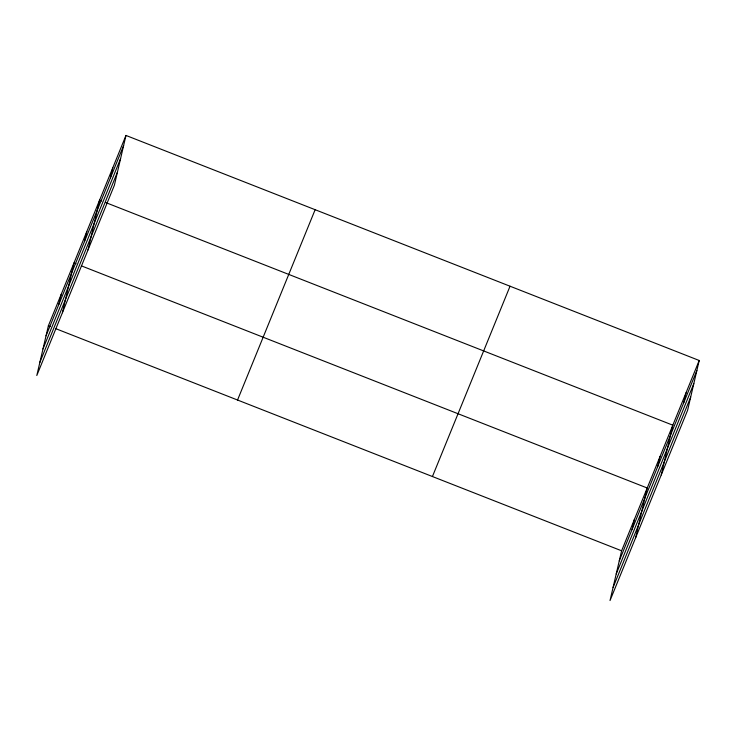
<?xml version="1.0" encoding="UTF-8"?>
<svg xmlns="http://www.w3.org/2000/svg" width="736" height="736" viewBox="0 0 736 736"><rect width="100%" height="100%" fill="white"/><g stroke="black" fill="none" stroke-linecap="round" stroke-linejoin="round"><path stroke-width="1.1" d="M125.976 135.442L48.383 325.763L36.8 375.516L114.393 185.205L125.976 135.442L699.2 360.484L687.617 410.237L610.024 600.558L621.607 550.795L699.2 360.484M58.843 304.41L61.18 294.354M62.404 312.717L73.986 262.954L76.084 263.782M84.447 241.61L86.793 231.555M88.016 249.909L99.59 200.155L101.697 200.974M110.446 177.854L112.783 167.799M632.068 529.451L634.404 519.395M635.628 537.749L647.211 487.996L81.346 265.843M657.671 466.642L660.017 456.587M661.241 474.95L672.814 425.187L105.901 202.63M683.67 402.886L686.007 392.831M46.037 335.809L123.639 145.498M42.992 348.919L120.584 158.599M39.845 362.416L117.447 172.104M237.544 400.025L315.137 209.705M432.437 476.532L510.039 286.221M619.261 560.85L696.863 370.53M616.216 573.951L693.809 383.64M613.079 587.457L690.672 397.136M48.383 325.763L50.48 326.582M55.734 328.652L621.607 550.795"/></g></svg>
